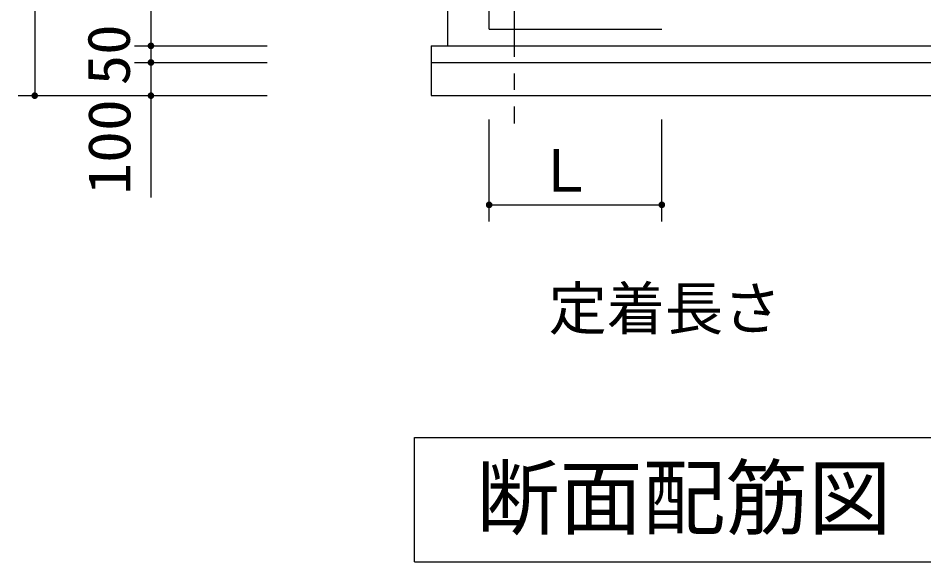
# Model space of a CAD drawing. Units: millimetres, scale not verified. Extents: x -14850 to 14850, y -10500 to 10500.
# Drawn here: x -2074 to 654, y -2193 to -555 of the extents above; entities that cross this region are included whole.
import ezdxf
from ezdxf.enums import TextEntityAlignment as Align

# ---------------------------------------------------------------- set-up
doc = ezdxf.new("R2010")
doc.units = ezdxf.units.MM
doc.header["$LTSCALE"] = 50
doc.linetypes.add('CHAIN2', pattern=[12, 9, -1, 1, -1])
doc.layers.add('0-1_機器', color=3, linetype='Continuous', lineweight=25)
doc.layers.add('0-2_製作', color=5, linetype='Continuous', lineweight=25)
doc.styles.add('ＭＳ ゴシック', font='')
doc.styles.get('ＭＳ ゴシック').set_extended_font_data('MS Gothic')

msp = doc.modelspace()

# ---------------------------------------------------------------- linework, layer by layer
at = {"layer": '0-1_機器', "color": 2, "linetype": 'CHAIN2'}
msp.add_line((-580.23, 2178.95), (-580.23, -871.77), dxfattribs=at)
at = {"layer": '0-1_機器'}
for p, q in [((-655.23, -588.18), (-655.23, 2091.82)), ((-655.23, -588.18), (-135.23, -588.18)), ((-880.23, -1817.56), (2319.77, -1817.56)), ((-880.23, -2192.56), (-880.23, -1817.56)), ((-880.23, -2192.56), (2319.77, -2192.56))]:
    msp.add_line(p, q, dxfattribs=at)
at = {"layer": '0-1_機器', "color": 2}
for p, q in [((-780.23, -438.18), (-780.23, -638.18)), ((-830.23, -638.18), (2269.77, -638.18)), ((-830.23, -638.18), (-830.23, -788.18)), ((-830.23, -688.18), (2269.77, -688.18)), ((-830.23, -788.18), (2269.77, -788.18)), ((-655.23, -1167.1), (-655.23, -860.51)), ((-135.23, -1167.1), (-135.23, -860.51)), ((-655.23, -1117.1), (-135.23, -1117.1))]:
    msp.add_line(p, q, dxfattribs=at)
at = {"layer": '0-1_機器', "color": 5}
for points in [[(-665.21, -1116.47), (-655.23, -1117.1), (-665.23, -1117.1)], [(-665.23, -1117.1), (-655.23, -1117.1), (-665.15, -1118.35)], [(-665.05, -1115.23), (-655.23, -1117.1), (-665.21, -1116.47)], [(-665.15, -1118.35), (-655.23, -1117.1), (-664.92, -1119.59)], [(-664.74, -1114.01), (-655.23, -1117.1), (-665.05, -1115.23)], [(-664.92, -1119.59), (-655.23, -1117.1), (-664.53, -1120.78)], [(-664.28, -1112.84), (-655.23, -1117.1), (-664.74, -1114.01)], [(-664.53, -1120.78), (-655.23, -1117.1), (-663.99, -1121.92)], [(-663.68, -1111.74), (-655.23, -1117.1), (-664.28, -1112.84)], [(-663.99, -1121.92), (-655.23, -1117.1), (-655.23, -1127.1)], [(-663.68, -1111.74), (-655.23, -1107.1), (-655.23, -1117.1)], [(-662.94, -1110.73), (-655.23, -1107.1), (-663.68, -1111.74)], [(-662.08, -1109.81), (-655.23, -1107.1), (-662.94, -1110.73)], [(-661.11, -1109.01), (-655.23, -1107.1), (-662.08, -1109.81)], [(-660.05, -1108.34), (-655.23, -1107.1), (-661.11, -1109.01)], [(-658.91, -1107.8), (-655.23, -1107.1), (-660.05, -1108.34)], [(-657.72, -1107.42), (-655.23, -1107.1), (-658.91, -1107.8)], [(-656.49, -1107.18), (-655.23, -1107.1), (-657.72, -1107.42)], [(-655.23, -1107.1), (-645.23, -1117.1), (-655.23, -1117.1)], [(-655.23, -1107.1), (-645.31, -1115.85), (-645.23, -1117.1)], [(-655.23, -1107.1), (-645.55, -1114.61), (-645.31, -1115.85)], [(-655.23, -1107.1), (-645.93, -1113.42), (-645.55, -1114.61)], [(-655.23, -1107.1), (-646.47, -1112.28), (-645.93, -1113.42)], [(-655.23, -1107.1), (-647.14, -1111.22), (-646.47, -1112.28)], [(-654.6, -1107.12), (-647.14, -1111.22), (-655.23, -1107.1)], [(-655.23, -1117.1), (-653.98, -1127.02), (-655.23, -1127.1)], [(-655.23, -1117.1), (-652.74, -1126.79), (-653.98, -1127.02)], [(-655.23, -1117.1), (-651.55, -1126.4), (-652.74, -1126.79)], [(-655.23, -1117.1), (-650.41, -1125.86), (-651.55, -1126.4)], [(-655.23, -1117.1), (-649.35, -1125.19), (-650.41, -1125.86)], [(-655.23, -1117.1), (-648.39, -1124.39), (-649.35, -1125.19)], [(-655.23, -1117.1), (-647.53, -1123.48), (-648.39, -1124.39)], [(-655.23, -1117.1), (-646.79, -1122.46), (-647.53, -1123.48)], [(-655.23, -1117.1), (-646.18, -1121.36), (-646.79, -1122.46)], [(-645.23, -1117.1), (-646.18, -1121.36), (-655.23, -1117.1)], [(-653.36, -1107.28), (-647.14, -1111.22), (-654.6, -1107.12)], [(-653.36, -1107.28), (-647.94, -1110.26), (-647.14, -1111.22)], [(-652.14, -1107.59), (-647.94, -1110.26), (-653.36, -1107.28)], [(-652.14, -1107.59), (-648.86, -1109.4), (-647.94, -1110.26)], [(-650.97, -1108.05), (-648.86, -1109.4), (-652.14, -1107.59)], [(-650.97, -1108.05), (-649.87, -1108.66), (-648.86, -1109.4)], [(-645.23, -1117.1), (-645.72, -1120.19), (-646.18, -1121.36)], [(-645.23, -1117.1), (-645.41, -1118.98), (-645.72, -1120.19)], [(-645.23, -1117.1), (-645.25, -1117.73), (-645.41, -1118.98)], [(-145.21, -1116.47), (-135.23, -1117.1), (-145.23, -1117.1)], [(-145.23, -1117.1), (-135.23, -1117.1), (-145.15, -1118.35)], [(-145.05, -1115.23), (-135.23, -1117.1), (-145.21, -1116.47)], [(-145.15, -1118.35), (-135.23, -1117.1), (-144.92, -1119.59)], [(-145.05, -1115.23), (-135.23, -1107.1), (-135.23, -1117.1)], [(-144.74, -1114.01), (-135.23, -1107.1), (-145.05, -1115.23)], [(-144.92, -1119.59), (-135.23, -1117.1), (-144.53, -1120.78)], [(-144.28, -1112.84), (-135.23, -1107.1), (-144.74, -1114.01)], [(-144.53, -1120.78), (-135.23, -1117.1), (-143.99, -1121.92)], [(-143.68, -1111.74), (-135.23, -1107.1), (-144.28, -1112.84)], [(-143.99, -1121.92), (-135.23, -1117.1), (-143.32, -1122.98)], [(-142.94, -1110.73), (-135.23, -1107.1), (-143.68, -1111.74)], [(-143.32, -1122.98), (-135.23, -1117.1), (-142.52, -1123.95)], [(-142.08, -1109.81), (-135.23, -1107.1), (-142.94, -1110.73)], [(-142.52, -1123.95), (-135.23, -1117.1), (-141.61, -1124.81)], [(-141.11, -1109.01), (-135.23, -1107.1), (-142.08, -1109.81)], [(-141.61, -1124.81), (-135.23, -1117.1), (-140.59, -1125.54)], [(-140.05, -1108.34), (-135.23, -1107.1), (-141.11, -1109.01)], [(-140.59, -1125.54), (-135.23, -1117.1), (-139.49, -1126.15)], [(-138.91, -1107.8), (-135.23, -1107.1), (-140.05, -1108.34)], [(-139.49, -1126.15), (-135.23, -1117.1), (-138.32, -1126.61)], [(-137.72, -1107.42), (-135.23, -1107.1), (-138.91, -1107.8)], [(-138.32, -1126.61), (-135.23, -1117.1), (-135.23, -1127.1)], [(-136.49, -1107.18), (-135.23, -1107.1), (-137.72, -1107.42)], [(-135.23, -1107.1), (-125.23, -1117.1), (-135.23, -1117.1)], [(-135.23, -1107.1), (-125.31, -1115.85), (-125.23, -1117.1)], [(-135.23, -1107.1), (-125.55, -1114.61), (-125.31, -1115.85)], [(-135.23, -1107.1), (-125.93, -1113.42), (-125.55, -1114.61)], [(-135.23, -1107.1), (-126.47, -1112.28), (-125.93, -1113.42)], [(-135.23, -1107.1), (-127.14, -1111.22), (-126.47, -1112.28)], [(-135.23, -1107.1), (-127.94, -1110.26), (-127.14, -1111.22)], [(-135.23, -1107.1), (-128.86, -1109.4), (-127.94, -1110.26)], [(-135.23, -1107.1), (-129.87, -1108.66), (-128.86, -1109.4)], [(-135.23, -1107.1), (-130.97, -1108.05), (-129.87, -1108.66)], [(-135.23, -1107.1), (-132.14, -1107.59), (-130.97, -1108.05)], [(-135.23, -1107.1), (-133.36, -1107.28), (-132.14, -1107.59)], [(-134.6, -1107.12), (-133.36, -1107.28), (-135.23, -1107.1)], [(-135.23, -1117.1), (-133.98, -1127.02), (-135.23, -1127.1)], [(-135.23, -1117.1), (-132.74, -1126.79), (-133.98, -1127.02)], [(-135.23, -1117.1), (-131.55, -1126.4), (-132.74, -1126.79)], [(-135.23, -1117.1), (-130.41, -1125.86), (-131.55, -1126.4)], [(-135.23, -1117.1), (-129.35, -1125.19), (-130.41, -1125.86)], [(-135.23, -1117.1), (-128.39, -1124.39), (-129.35, -1125.19)], [(-135.23, -1117.1), (-127.53, -1123.48), (-128.39, -1124.39)], [(-135.23, -1117.1), (-126.79, -1122.46), (-127.53, -1123.48)], [(-135.23, -1117.1), (-126.18, -1121.36), (-126.79, -1122.46)], [(-135.23, -1117.1), (-125.72, -1120.19), (-126.18, -1121.36)], [(-135.23, -1117.1), (-125.41, -1118.98), (-125.72, -1120.19)], [(-135.23, -1117.1), (-125.25, -1117.73), (-125.41, -1118.98)], [(-125.23, -1117.1), (-125.25, -1117.73), (-135.23, -1117.1)], [(-663.99, -1121.92), (-655.86, -1127.08), (-663.32, -1122.98)], [(-663.99, -1121.92), (-655.23, -1127.1), (-655.86, -1127.08)], [(-663.32, -1122.98), (-657.11, -1126.92), (-662.52, -1123.95)], [(-663.32, -1122.98), (-655.86, -1127.08), (-657.11, -1126.92)], [(-662.52, -1123.95), (-658.32, -1126.61), (-661.61, -1124.81)], [(-662.52, -1123.95), (-657.11, -1126.92), (-658.32, -1126.61)], [(-661.61, -1124.81), (-659.49, -1126.15), (-660.59, -1125.54)], [(-661.61, -1124.81), (-658.32, -1126.61), (-659.49, -1126.15)], [(-138.32, -1126.61), (-135.23, -1127.1), (-137.11, -1126.92)], [(-137.11, -1126.92), (-135.23, -1127.1), (-135.86, -1127.08)]]:
    msp.add_solid(points, dxfattribs=at)
at = {"layer": '0-2_製作', "color": 2}
for p, q in [((-2023.72, 2141.82), (-2023.72, -788.18)), ((-1673.72, -438.18), (-1673.72, -638.18)), ((-1723.72, -638.18), (-1323.72, -638.18)), ((-1673.72, -638.18), (-1673.72, -688.18)), ((-1723.72, -688.18), (-1323.72, -688.18)), ((-1673.72, -688.18), (-1673.72, -788.18)), ((-2073.72, -788.18), (-1323.72, -788.18)), ((-1673.72, -788.18), (-1673.72, -1094.74))]:
    msp.add_line(p, q, dxfattribs=at)
at = {"layer": '0-2_製作'}
for points in [[(-1683.7, -637.55), (-1673.72, -638.18), (-1683.72, -638.18)], [(-1683.72, -638.18), (-1681.81, -644.06), (-1683.64, -639.44)], [(-1683.72, -638.18), (-1681.01, -645.03), (-1681.81, -644.06)], [(-1673.72, -638.18), (-1681.01, -645.03), (-1683.72, -638.18)], [(-1683.54, -636.31), (-1673.72, -638.18), (-1683.7, -637.55)], [(-1683.64, -639.44), (-1682.48, -643), (-1683.4, -640.67)], [(-1683.64, -639.44), (-1681.81, -644.06), (-1682.48, -643)], [(-1683.23, -635.09), (-1673.72, -638.18), (-1683.54, -636.31)], [(-1683.4, -640.67), (-1682.48, -643), (-1683.01, -641.86)], [(-1682.76, -633.92), (-1673.72, -638.18), (-1683.23, -635.09)], [(-1682.16, -632.82), (-1673.72, -638.18), (-1682.76, -633.92)], [(-1681.42, -631.81), (-1673.72, -638.18), (-1682.16, -632.82)], [(-1680.56, -630.89), (-1673.72, -638.18), (-1681.42, -631.81)], [(-1673.72, -638.18), (-1680.09, -645.89), (-1681.01, -645.03)], [(-1679.59, -630.09), (-1673.72, -638.18), (-1680.56, -630.89)], [(-1673.72, -638.18), (-1679.07, -646.63), (-1680.09, -645.89)], [(-1678.53, -629.42), (-1673.72, -638.18), (-1679.59, -630.09)], [(-1673.72, -638.18), (-1677.97, -647.23), (-1679.07, -646.63)], [(-1677.4, -628.88), (-1673.72, -638.18), (-1678.53, -629.42)], [(-1673.72, -638.18), (-1676.81, -647.69), (-1677.97, -647.23)], [(-1676.2, -628.5), (-1673.72, -638.18), (-1677.4, -628.88)], [(-1673.72, -638.18), (-1675.59, -648), (-1676.81, -647.69)], [(-1676.2, -628.5), (-1673.72, -628.18), (-1673.72, -638.18)], [(-1674.97, -628.26), (-1673.72, -628.18), (-1676.2, -628.5)], [(-1673.72, -638.18), (-1674.34, -648.16), (-1675.59, -648)], [(-1673.72, -638.18), (-1673.72, -648.18), (-1674.34, -648.16)], [(-1673.72, -628.18), (-1663.72, -638.18), (-1673.72, -638.18)], [(-1673.09, -628.2), (-1663.72, -638.18), (-1673.72, -628.18)], [(-1673.72, -638.18), (-1672.46, -648.1), (-1673.72, -648.18)], [(-1673.72, -638.18), (-1671.23, -647.87), (-1672.46, -648.1)], [(-1673.72, -638.18), (-1670.04, -647.48), (-1671.23, -647.87)], [(-1663.72, -638.18), (-1670.04, -647.48), (-1673.72, -638.18)], [(-1671.84, -628.36), (-1663.72, -638.18), (-1673.09, -628.2)], [(-1670.63, -628.67), (-1663.72, -638.18), (-1671.84, -628.36)], [(-1669.46, -629.13), (-1663.72, -638.18), (-1670.63, -628.67)], [(-1663.72, -638.18), (-1668.9, -646.95), (-1670.04, -647.48)], [(-1668.36, -629.74), (-1663.72, -638.18), (-1669.46, -629.13)], [(-1663.72, -638.18), (-1667.84, -646.27), (-1668.9, -646.95)], [(-1667.34, -630.48), (-1663.72, -638.18), (-1668.36, -629.74)], [(-1663.72, -638.18), (-1666.87, -645.47), (-1667.84, -646.27)], [(-1666.43, -631.34), (-1663.72, -638.18), (-1667.34, -630.48)], [(-1663.72, -638.18), (-1666.01, -644.56), (-1666.87, -645.47)], [(-1665.63, -632.3), (-1663.72, -638.18), (-1666.43, -631.34)], [(-1663.72, -638.18), (-1665.27, -643.54), (-1666.01, -644.56)], [(-1665.63, -632.3), (-1663.8, -636.93), (-1663.72, -638.18)], [(-1664.95, -633.36), (-1663.8, -636.93), (-1665.63, -632.3)], [(-1663.72, -638.18), (-1664.67, -642.44), (-1665.27, -643.54)], [(-1664.95, -633.36), (-1664.03, -635.7), (-1663.8, -636.93)], [(-1664.42, -634.5), (-1664.03, -635.7), (-1664.95, -633.36)], [(-1663.72, -638.18), (-1664.21, -641.27), (-1664.67, -642.44)], [(-1663.72, -638.18), (-1663.89, -640.06), (-1664.21, -641.27)], [(-1663.72, -638.18), (-1663.74, -638.81), (-1663.89, -640.06)], [(-1681.42, -681.81), (-1673.72, -688.18), (-1682.16, -682.82)], [(-1680.56, -680.89), (-1673.72, -688.18), (-1681.42, -681.81)], [(-1679.59, -680.09), (-1673.72, -688.18), (-1680.56, -680.89)], [(-1678.53, -679.42), (-1673.72, -688.18), (-1679.59, -680.09)], [(-1677.4, -678.88), (-1673.72, -688.18), (-1678.53, -679.42)], [(-1677.4, -678.88), (-1673.72, -678.18), (-1673.72, -688.18)], [(-1676.2, -678.5), (-1673.72, -678.18), (-1677.4, -678.88)], [(-1674.97, -678.26), (-1673.72, -678.18), (-1676.2, -678.5)], [(-1673.72, -678.18), (-1663.72, -688.18), (-1673.72, -688.18)], [(-1673.09, -678.2), (-1663.72, -688.18), (-1673.72, -678.18)], [(-1671.84, -678.36), (-1663.72, -688.18), (-1673.09, -678.2)], [(-1670.63, -678.67), (-1663.72, -688.18), (-1671.84, -678.36)], [(-1669.46, -679.13), (-1663.72, -688.18), (-1670.63, -678.67)], [(-1668.36, -679.74), (-1663.72, -688.18), (-1669.46, -679.13)], [(-1667.34, -680.48), (-1663.72, -688.18), (-1668.36, -679.74)], [(-1666.43, -681.34), (-1663.72, -688.18), (-1667.34, -680.48)], [(-1666.43, -681.34), (-1663.8, -686.93), (-1663.72, -688.18)], [(-1665.63, -682.3), (-1663.8, -686.93), (-1666.43, -681.34)], [(-1683.7, -687.55), (-1673.72, -688.18), (-1683.72, -688.18)], [(-1683.72, -688.18), (-1681.01, -695.03), (-1683.64, -689.44)], [(-1683.72, -688.18), (-1680.09, -695.89), (-1681.01, -695.03)], [(-1673.72, -688.18), (-1680.09, -695.89), (-1683.72, -688.18)], [(-1683.54, -686.31), (-1673.72, -688.18), (-1683.7, -687.55)], [(-1683.64, -689.44), (-1681.81, -694.06), (-1683.4, -690.67)], [(-1683.64, -689.44), (-1681.01, -695.03), (-1681.81, -694.06)], [(-1683.23, -685.09), (-1673.72, -688.18), (-1683.54, -686.31)], [(-1683.4, -690.67), (-1682.48, -693), (-1683.01, -691.86)], [(-1683.4, -690.67), (-1681.81, -694.06), (-1682.48, -693)], [(-1682.76, -683.92), (-1673.72, -688.18), (-1683.23, -685.09)], [(-1682.16, -682.82), (-1673.72, -688.18), (-1682.76, -683.92)], [(-1673.72, -688.18), (-1679.07, -696.63), (-1680.09, -695.89)], [(-1673.72, -688.18), (-1677.97, -697.23), (-1679.07, -696.63)], [(-1673.72, -688.18), (-1676.81, -697.69), (-1677.97, -697.23)], [(-1673.72, -688.18), (-1675.59, -698), (-1676.81, -697.69)], [(-1673.72, -688.18), (-1674.34, -698.16), (-1675.59, -698)], [(-1673.72, -688.18), (-1673.72, -698.18), (-1674.34, -698.16)], [(-1673.72, -688.18), (-1672.46, -698.1), (-1673.72, -698.18)], [(-1673.72, -688.18), (-1671.23, -697.87), (-1672.46, -698.1)], [(-1673.72, -688.18), (-1670.04, -697.48), (-1671.23, -697.87)], [(-1673.72, -688.18), (-1668.9, -696.95), (-1670.04, -697.48)], [(-1663.72, -688.18), (-1668.9, -696.95), (-1673.72, -688.18)], [(-1663.72, -688.18), (-1667.84, -696.27), (-1668.9, -696.95)], [(-1663.72, -688.18), (-1666.87, -695.47), (-1667.84, -696.27)], [(-1663.72, -688.18), (-1666.01, -694.56), (-1666.87, -695.47)], [(-1663.72, -688.18), (-1665.27, -693.54), (-1666.01, -694.56)], [(-1665.63, -682.3), (-1664.03, -685.7), (-1663.8, -686.93)], [(-1664.95, -683.36), (-1664.03, -685.7), (-1665.63, -682.3)], [(-1663.72, -688.18), (-1664.67, -692.44), (-1665.27, -693.54)], [(-1664.95, -683.36), (-1664.42, -684.5), (-1664.03, -685.7)], [(-1663.72, -688.18), (-1664.21, -691.27), (-1664.67, -692.44)], [(-1663.72, -688.18), (-1663.89, -690.06), (-1664.21, -691.27)], [(-1663.72, -688.18), (-1663.74, -688.81), (-1663.89, -690.06)], [(-2033.7, -787.55), (-2023.72, -788.18), (-2033.72, -788.18)], [(-2033.72, -788.18), (-2031.81, -794.06), (-2033.64, -789.44)], [(-2033.72, -788.18), (-2031.01, -795.03), (-2031.81, -794.06)], [(-2023.72, -788.18), (-2031.01, -795.03), (-2033.72, -788.18)], [(-2033.54, -786.31), (-2023.72, -788.18), (-2033.7, -787.55)], [(-2033.64, -789.44), (-2032.48, -793), (-2033.4, -790.67)], [(-2033.64, -789.44), (-2031.81, -794.06), (-2032.48, -793)], [(-2033.23, -785.09), (-2023.72, -788.18), (-2033.54, -786.31)], [(-2033.4, -790.67), (-2032.48, -793), (-2033.01, -791.86)], [(-2032.76, -783.92), (-2023.72, -788.18), (-2033.23, -785.09)], [(-2032.16, -782.82), (-2023.72, -788.18), (-2032.76, -783.92)], [(-2031.42, -781.81), (-2023.72, -788.18), (-2032.16, -782.82)], [(-2030.56, -780.89), (-2023.72, -788.18), (-2031.42, -781.81)], [(-2023.72, -788.18), (-2030.09, -795.89), (-2031.01, -795.03)], [(-2029.59, -780.09), (-2023.72, -788.18), (-2030.56, -780.89)], [(-2023.72, -788.18), (-2029.07, -796.63), (-2030.09, -795.89)], [(-2028.53, -779.42), (-2023.72, -788.18), (-2029.59, -780.09)], [(-2023.72, -788.18), (-2027.97, -797.23), (-2029.07, -796.63)], [(-2027.4, -778.88), (-2023.72, -788.18), (-2028.53, -779.42)], [(-2023.72, -788.18), (-2026.81, -797.69), (-2027.97, -797.23)], [(-2026.2, -778.5), (-2023.72, -788.18), (-2027.4, -778.88)], [(-2023.72, -788.18), (-2025.59, -798), (-2026.81, -797.69)], [(-2026.2, -778.5), (-2023.72, -778.18), (-2023.72, -788.18)], [(-2024.97, -778.26), (-2023.72, -778.18), (-2026.2, -778.5)], [(-2023.72, -788.18), (-2024.34, -798.16), (-2025.59, -798)], [(-2023.72, -788.18), (-2023.72, -798.18), (-2024.34, -798.16)], [(-2023.72, -778.18), (-2013.72, -788.18), (-2023.72, -788.18)], [(-2023.09, -778.2), (-2013.72, -788.18), (-2023.72, -778.18)], [(-2023.72, -788.18), (-2022.46, -798.1), (-2023.72, -798.18)], [(-2023.72, -788.18), (-2021.23, -797.87), (-2022.46, -798.1)], [(-2023.72, -788.18), (-2020.04, -797.48), (-2021.23, -797.87)], [(-2013.72, -788.18), (-2020.04, -797.48), (-2023.72, -788.18)], [(-2021.84, -778.36), (-2013.72, -788.18), (-2023.09, -778.2)], [(-2020.63, -778.67), (-2013.72, -788.18), (-2021.84, -778.36)], [(-2019.46, -779.13), (-2013.72, -788.18), (-2020.63, -778.67)], [(-2013.72, -788.18), (-2018.9, -796.94), (-2020.04, -797.48)], [(-2018.36, -779.74), (-2013.72, -788.18), (-2019.46, -779.13)], [(-2013.72, -788.18), (-2017.84, -796.27), (-2018.9, -796.94)], [(-2017.34, -780.48), (-2013.72, -788.18), (-2018.36, -779.74)], [(-2013.72, -788.18), (-2016.87, -795.47), (-2017.84, -796.27)], [(-2016.43, -781.34), (-2013.72, -788.18), (-2017.34, -780.48)], [(-2013.72, -788.18), (-2016.01, -794.56), (-2016.87, -795.47)], [(-2015.63, -782.3), (-2013.72, -788.18), (-2016.43, -781.34)], [(-2013.72, -788.18), (-2015.27, -793.54), (-2016.01, -794.56)], [(-2015.63, -782.3), (-2013.8, -786.93), (-2013.72, -788.18)], [(-2014.95, -783.36), (-2013.8, -786.93), (-2015.63, -782.3)], [(-2013.72, -788.18), (-2014.67, -792.44), (-2015.27, -793.54)], [(-2014.95, -783.36), (-2014.03, -785.69), (-2013.8, -786.93)], [(-2014.42, -784.5), (-2014.03, -785.69), (-2014.95, -783.36)], [(-2013.72, -788.18), (-2014.21, -791.27), (-2014.67, -792.44)], [(-2013.72, -788.18), (-2013.89, -790.06), (-2014.21, -791.27)], [(-2013.72, -788.18), (-2013.74, -788.81), (-2013.89, -790.06)], [(-1683.7, -787.55), (-1673.72, -788.18), (-1683.72, -788.18)], [(-1683.72, -788.18), (-1680.09, -795.89), (-1683.64, -789.44)], [(-1683.72, -788.18), (-1679.07, -796.63), (-1680.09, -795.89)], [(-1673.72, -788.18), (-1679.07, -796.63), (-1683.72, -788.18)], [(-1683.54, -786.31), (-1673.72, -788.18), (-1683.7, -787.55)], [(-1683.64, -789.44), (-1681.01, -795.03), (-1683.4, -790.67)], [(-1683.64, -789.44), (-1680.09, -795.89), (-1681.01, -795.03)], [(-1683.23, -785.09), (-1673.72, -788.18), (-1683.54, -786.31)], [(-1683.4, -790.67), (-1681.81, -794.06), (-1683.01, -791.86)], [(-1683.4, -790.67), (-1681.01, -795.03), (-1681.81, -794.06)], [(-1682.76, -783.92), (-1673.72, -788.18), (-1683.23, -785.09)], [(-1682.16, -782.82), (-1673.72, -788.18), (-1682.76, -783.92)], [(-1681.42, -781.81), (-1673.72, -788.18), (-1682.16, -782.82)], [(-1680.56, -780.89), (-1673.72, -788.18), (-1681.42, -781.81)], [(-1679.59, -780.09), (-1673.72, -788.18), (-1680.56, -780.89)], [(-1678.53, -779.42), (-1673.72, -788.18), (-1679.59, -780.09)], [(-1673.72, -788.18), (-1677.97, -797.23), (-1679.07, -796.63)], [(-1677.4, -778.88), (-1673.72, -788.18), (-1678.53, -779.42)], [(-1673.72, -788.18), (-1676.81, -797.69), (-1677.97, -797.23)], [(-1677.4, -778.88), (-1673.72, -778.18), (-1673.72, -788.18)], [(-1676.2, -778.5), (-1673.72, -778.18), (-1677.4, -778.88)], [(-1673.72, -788.18), (-1675.59, -798), (-1676.81, -797.69)], [(-1674.97, -778.26), (-1673.72, -778.18), (-1676.2, -778.5)], [(-1673.72, -788.18), (-1674.34, -798.16), (-1675.59, -798)], [(-1673.72, -788.18), (-1673.72, -798.18), (-1674.34, -798.16)], [(-1673.72, -778.18), (-1663.72, -788.18), (-1673.72, -788.18)], [(-1673.09, -778.2), (-1663.72, -788.18), (-1673.72, -778.18)], [(-1673.72, -788.18), (-1672.46, -798.1), (-1673.72, -798.18)], [(-1673.72, -788.18), (-1671.23, -797.87), (-1672.46, -798.1)], [(-1673.72, -788.18), (-1670.04, -797.48), (-1671.23, -797.87)], [(-1673.72, -788.18), (-1668.9, -796.94), (-1670.04, -797.48)], [(-1663.72, -788.18), (-1668.9, -796.94), (-1673.72, -788.18)], [(-1671.84, -778.36), (-1663.72, -788.18), (-1673.09, -778.2)], [(-1670.63, -778.67), (-1663.72, -788.18), (-1671.84, -778.36)], [(-1669.46, -779.13), (-1663.72, -788.18), (-1670.63, -778.67)], [(-1668.36, -779.74), (-1663.72, -788.18), (-1669.46, -779.13)], [(-1663.72, -788.18), (-1667.84, -796.27), (-1668.9, -796.94)], [(-1667.34, -780.48), (-1663.72, -788.18), (-1668.36, -779.74)], [(-1663.72, -788.18), (-1666.87, -795.47), (-1667.84, -796.27)], [(-1667.34, -780.48), (-1663.8, -786.93), (-1663.72, -788.18)], [(-1666.43, -781.34), (-1663.8, -786.93), (-1667.34, -780.48)], [(-1663.72, -788.18), (-1666.01, -794.56), (-1666.87, -795.47)], [(-1666.43, -781.34), (-1664.03, -785.69), (-1663.8, -786.93)], [(-1665.63, -782.3), (-1664.03, -785.69), (-1666.43, -781.34)], [(-1663.72, -788.18), (-1665.27, -793.54), (-1666.01, -794.56)], [(-1665.63, -782.3), (-1664.42, -784.5), (-1664.03, -785.69)], [(-1664.95, -783.36), (-1664.42, -784.5), (-1665.63, -782.3)], [(-1663.72, -788.18), (-1664.67, -792.44), (-1665.27, -793.54)], [(-1663.72, -788.18), (-1664.21, -791.27), (-1664.67, -792.44)], [(-1663.72, -788.18), (-1663.89, -790.06), (-1664.21, -791.27)], [(-1663.72, -788.18), (-1663.74, -788.81), (-1663.89, -790.06)], [(-1683.01, -791.86), (-1681.81, -794.06), (-1682.48, -793)]]:
    msp.add_solid(points, dxfattribs=at)

# ---------------------------------------------------------------- texts
at = {"layer": '0-1_機器', "color": 4, "style": 'ＭＳ ゴシック'}
for s, height, p in [('Ｌ', 128.4, (-514.36, -1115.98)), ('定着長さ', 128.4, (-476.09, -1531.85)), ('断面配筋図', 183.3, (-693.79, -2145.92))]:
    msp.add_text(s, height=height, dxfattribs=at).set_placement(p, align=Align.BOTTOM_LEFT)
at = {"layer": '0-2_製作', "color": 4, "style": 'ＭＳ ゴシック'}
for s, width, p in [('50', 1.05, (-1698.72, -756.93)), ('100', 1.1, (-1696.99, -1086.91))]:
    msp.add_text(s, height=128.4, rotation=90, dxfattribs=dict(at, width=width)).set_placement(p, align=Align.BOTTOM_LEFT)

doc.saveas('drawing.dxf')
